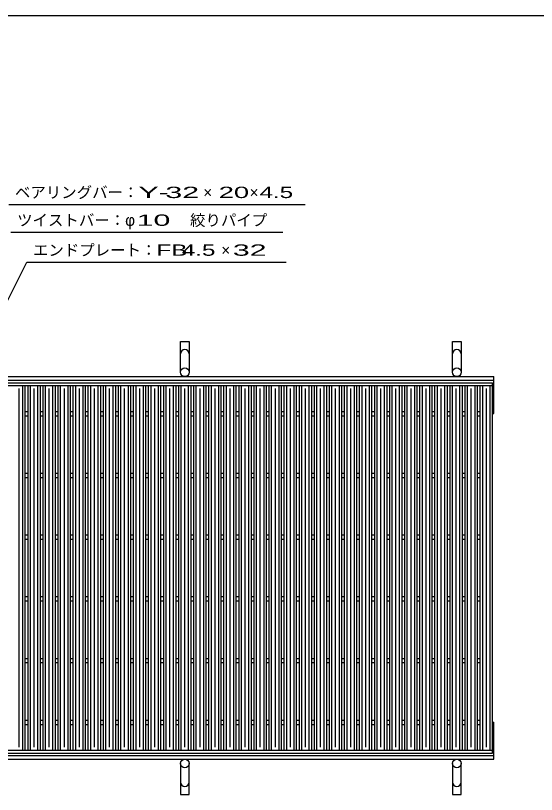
# Model space of a CAD drawing. Units: millimetres, scale not verified. Extents: x -1820 to 1731, y -1282 to 1054.
# Drawn here: x -1195 to -352, y -208 to 1054 of the extents above; entities that cross this region are included whole.
import ezdxf
from ezdxf.enums import TextEntityAlignment as Align

# ---------------------------------------------------------------- set-up
doc = ezdxf.new("R2010")
doc.units = ezdxf.units.MM
doc.header["$LTSCALE"] = 10
for name, color, linetype, lineweight in [('0_2', 150, 'Continuous', 25), ('16', 3, 'Continuous', 25), ('19', 6, 'Continuous', 25), ('22', 2, 'Continuous', 25)]:
    doc.layers.add(name, color=color, linetype=linetype, lineweight=lineweight)
doc.styles.add('ベクトル', font='')
doc.styles.get('ベクトル').set_extended_font_data('ベクトル')

msp = doc.modelspace()

# ---------------------------------------------------------------- linework, layer by layer
at = {"layer": '0_2'}
msp.add_line((-1729, 1053.5), (1731, 1053.5), dxfattribs=at)
at = {"layer": '16'}
for p, q in [((-1419, 458.5), (-423, 458.5)), ((-423, 454), (-423, 458.5)), ((-1419, 454), (-423, 454)), ((-1199.4, 454), (-1179.4, 454)), ((-1189.4, -132), (-1189.4, 449)), ((-1183.4, -137), (-1183.4, 454)), ((-1179.4, -137), (-1179.4, 454)), ((-1175, -137), (-1175, 454)), ((-1175, 454), (-1155, 454)), ((-1171, -137), (-1171, 454)), ((-1165, -132), (-1165, 449)), ((-1159, -137), (-1159, 454)), ((-1155, -137), (-1155, 454)), ((-1150.6, -137), (-1150.6, 454)), ((-1150.6, 454), (-1130.6, 454)), ((-1146.6, -137), (-1146.6, 454)), ((-1140.6, -132), (-1140.6, 449)), ((-1134.6, -137), (-1134.6, 454)), ((-1130.6, -137), (-1130.6, 454)), ((-1126.2, -137), (-1126.2, 454)), ((-1126.2, 454), (-1106.2, 454)), ((-1122.2, -137), (-1122.2, 454)), ((-1116.2, -132), (-1116.2, 449)), ((-1110.2, -137), (-1110.2, 454)), ((-1106.2, -137), (-1106.2, 454)), ((-1101.8, -137), (-1101.8, 454)), ((-1101.8, 454), (-1081.8, 454)), ((-1097.8, -137), (-1097.8, 454)), ((-1091.8, -132), (-1091.8, 449)), ((-1085.8, -137), (-1085.8, 454)), ((-1081.8, -137), (-1081.8, 454)), ((-1077.4, -137), (-1077.4, 454)), ((-1077.4, 454), (-1057.4, 454)), ((-1073.4, -137), (-1073.4, 454)), ((-1067.4, -132), (-1067.4, 449)), ((-1061.4, -137), (-1061.4, 454)), ((-1057.4, -137), (-1057.4, 454)), ((-1053, -137), (-1053, 454)), ((-1053, 454), (-1033, 454)), ((-1049, -137), (-1049, 454)), ((-1043, -132), (-1043, 449)), ((-1037, -137), (-1037, 454)), ((-1033, -137), (-1033, 454)), ((-1028.6, -137), (-1028.6, 454)), ((-1028.6, 454), (-1008.6, 454)), ((-1024.6, -137), (-1024.6, 454)), ((-1018.6, -132), (-1018.6, 449)), ((-1012.6, -137), (-1012.6, 454)), ((-1008.6, -137), (-1008.6, 454)), ((-1004.2, -137), (-1004.2, 454)), ((-1004.2, 454), (-984.2, 454)), ((-1000.2, -137), (-1000.2, 454)), ((-994.2, -132), (-994.2, 449)), ((-988.2, -137), (-988.2, 454)), ((-984.2, -137), (-984.2, 454)), ((-979.8, -137), (-979.8, 454)), ((-979.8, 454), (-959.8, 454)), ((-975.8, -137), (-975.8, 454)), ((-969.8, -132), (-969.8, 449)), ((-963.8, -137), (-963.8, 454)), ((-959.8, -137), (-959.8, 454)), ((-955.4, -137), (-955.4, 454)), ((-955.4, 454), (-935.4, 454)), ((-951.4, -137), (-951.4, 454)), ((-945.4, -132), (-945.4, 449)), ((-939.4, -137), (-939.4, 454)), ((-935.4, -137), (-935.4, 454)), ((-931, -137), (-931, 454)), ((-931, 454), (-911, 454)), ((-927, -137), (-927, 454)), ((-921, -132), (-921, 449)), ((-915, -137), (-915, 454)), ((-911, -137), (-911, 454)), ((-906.6, -137), (-906.6, 454)), ((-906.6, 454), (-886.6, 454)), ((-902.6, -137), (-902.6, 454)), ((-896.6, -132), (-896.6, 449)), ((-890.6, -137), (-890.6, 454)), ((-886.6, -137), (-886.6, 454)), ((-882.2, -137), (-882.2, 454)), ((-882.2, 454), (-862.2, 454)), ((-878.2, -137), (-878.2, 454)), ((-872.2, -132), (-872.2, 449)), ((-866.2, -137), (-866.2, 454)), ((-862.2, -137), (-862.2, 454)), ((-857.8, -137), (-857.8, 454)), ((-857.8, 454), (-837.8, 454)), ((-853.8, -137), (-853.8, 454)), ((-847.8, -132), (-847.8, 449)), ((-841.8, -137), (-841.8, 454)), ((-837.8, -137), (-837.8, 454)), ((-833.4, -137), (-833.4, 454)), ((-833.4, 454), (-813.4, 454)), ((-829.4, -137), (-829.4, 454)), ((-823.4, -132), (-823.4, 449)), ((-817.4, -137), (-817.4, 454)), ((-813.4, -137), (-813.4, 454)), ((-809, -137), (-809, 454)), ((-809, 454), (-789, 454)), ((-805, -137), (-805, 454)), ((-799, -132), (-799, 449)), ((-793, -137), (-793, 454)), ((-789, -137), (-789, 454)), ((-784.6, -137), (-784.6, 454)), ((-784.6, 454), (-764.6, 454)), ((-780.6, -137), (-780.6, 454)), ((-774.6, -132), (-774.6, 449)), ((-768.6, -137), (-768.6, 454)), ((-764.6, -137), (-764.6, 454)), ((-760.2, -137), (-760.2, 454)), ((-760.2, 454), (-740.2, 454)), ((-756.2, -137), (-756.2, 454)), ((-750.2, -132), (-750.2, 449)), ((-744.2, -137), (-744.2, 454)), ((-740.2, -137), (-740.2, 454)), ((-735.8, -137), (-735.8, 454)), ((-735.8, 454), (-715.8, 454)), ((-731.8, -137), (-731.8, 454)), ((-725.8, -132), (-725.8, 449)), ((-719.8, -137), (-719.8, 454)), ((-715.8, -137), (-715.8, 454)), ((-711.4, -137), (-711.4, 454)), ((-711.4, 454), (-691.4, 454)), ((-707.4, -137), (-707.4, 454)), ((-701.4, -132), (-701.4, 449)), ((-695.4, -137), (-695.4, 454)), ((-691.4, -137), (-691.4, 454)), ((-687, -137), (-687, 454)), ((-687, 454), (-667, 454)), ((-683, -137), (-683, 454)), ((-677, -132), (-677, 449)), ((-671, -137), (-671, 454)), ((-667, -137), (-667, 454)), ((-662.6, -137), (-662.6, 454)), ((-662.6, 454), (-642.6, 454)), ((-658.6, -137), (-658.6, 454)), ((-652.6, -132), (-652.6, 449)), ((-646.6, -137), (-646.6, 454)), ((-642.6, -137), (-642.6, 454)), ((-638.2, -137), (-638.2, 454)), ((-638.2, 454), (-618.2, 454)), ((-634.2, -137), (-634.2, 454)), ((-628.2, -132), (-628.2, 449)), ((-622.2, -137), (-622.2, 454)), ((-618.2, -137), (-618.2, 454)), ((-613.8, -137), (-613.8, 454)), ((-613.8, 454), (-593.8, 454)), ((-609.8, -137), (-609.8, 454)), ((-603.8, -132), (-603.8, 449)), ((-597.8, -137), (-597.8, 454)), ((-593.8, -137), (-593.8, 454)), ((-589.4, -137), (-589.4, 454)), ((-589.4, 454), (-569.4, 454)), ((-585.4, -137), (-585.4, 454)), ((-579.4, -132), (-579.4, 449)), ((-573.4, -137), (-573.4, 454)), ((-569.4, -137), (-569.4, 454)), ((-565, -137), (-565, 454)), ((-565, 454), (-545, 454)), ((-561, -137), (-561, 454)), ((-555, -132), (-555, 449)), ((-549, -137), (-549, 454)), ((-545, -137), (-545, 454)), ((-540.6, -137), (-540.6, 454)), ((-540.6, 454), (-520.6, 454)), ((-536.6, -137), (-536.6, 454)), ((-530.6, -132), (-530.6, 449)), ((-524.6, -137), (-524.6, 454)), ((-520.6, -137), (-520.6, 454)), ((-516.2, -137), (-516.2, 454)), ((-516.2, 454), (-496.2, 454)), ((-512.2, -137), (-512.2, 454)), ((-506.2, -132), (-506.2, 449)), ((-500.2, -137), (-500.2, 454)), ((-496.2, -137), (-496.2, 454)), ((-491.8, -137), (-491.8, 454)), ((-491.8, 454), (-471.8, 454)), ((-487.8, -137), (-487.8, 454)), ((-481.8, -132), (-481.8, 449)), ((-475.8, -137), (-475.8, 454)), ((-471.8, -137), (-471.8, 454)), ((-467.4, -137), (-467.4, 454)), ((-467.4, 454), (-447.4, 454)), ((-463.4, -137), (-463.4, 454)), ((-457.4, -132), (-457.4, 449)), ((-451.4, -137), (-451.4, 454)), ((-447.4, -137), (-447.4, 454)), ((-443, -137), (-443, 454)), ((-443, 454), (-423, 454)), ((-439, -137), (-439, 454)), ((-433, -132), (-433, 449)), ((-427, -137), (-427, 454)), ((-423, -137), (-423, 454)), ((-1179.4, 412), (-1175, 412)), ((-1179.4, 405), (-1175, 405)), ((-1155, 412), (-1150.6, 412)), ((-1155, 405), (-1150.6, 405)), ((-1130.6, 412), (-1126.2, 412)), ((-1130.6, 405), (-1126.2, 405)), ((-1106.2, 412), (-1101.8, 412)), ((-1106.2, 405), (-1101.8, 405)), ((-1081.8, 412), (-1077.4, 412)), ((-1081.8, 405), (-1077.4, 405)), ((-1057.4, 412), (-1053, 412)), ((-1057.4, 405), (-1053, 405)), ((-1033, 412), (-1028.6, 412)), ((-1033, 405), (-1028.6, 405)), ((-1008.6, 412), (-1004.2, 412)), ((-1008.6, 405), (-1004.2, 405)), ((-984.2, 412), (-979.8, 412)), ((-984.2, 405), (-979.8, 405)), ((-959.8, 412), (-955.4, 412)), ((-959.8, 405), (-955.4, 405)), ((-935.4, 412), (-931, 412)), ((-935.4, 405), (-931, 405)), ((-911, 412), (-906.6, 412)), ((-911, 405), (-906.6, 405)), ((-886.6, 412), (-882.2, 412)), ((-886.6, 405), (-882.2, 405)), ((-862.2, 412), (-857.8, 412)), ((-862.2, 405), (-857.8, 405)), ((-837.8, 412), (-833.4, 412)), ((-837.8, 405), (-833.4, 405)), ((-813.4, 412), (-809, 412)), ((-813.4, 405), (-809, 405)), ((-789, 412), (-784.6, 412)), ((-789, 405), (-784.6, 405)), ((-764.6, 412), (-760.2, 412)), ((-764.6, 405), (-760.2, 405)), ((-740.2, 412), (-735.8, 412)), ((-740.2, 405), (-735.8, 405)), ((-715.8, 412), (-711.4, 412)), ((-715.8, 405), (-711.4, 405)), ((-691.4, 412), (-687, 412)), ((-691.4, 405), (-687, 405)), ((-667, 412), (-662.6, 412)), ((-667, 405), (-662.6, 405)), ((-642.6, 412), (-638.2, 412)), ((-642.6, 405), (-638.2, 405)), ((-618.2, 412), (-613.8, 412)), ((-618.2, 405), (-613.8, 405)), ((-593.8, 412), (-589.4, 412)), ((-593.8, 405), (-589.4, 405)), ((-569.4, 412), (-565, 412)), ((-569.4, 405), (-565, 405)), ((-545, 412), (-540.6, 412)), ((-545, 405), (-540.6, 405)), ((-520.6, 412), (-516.2, 412)), ((-520.6, 405), (-516.2, 405)), ((-496.2, 412), (-491.8, 412)), ((-496.2, 405), (-491.8, 405)), ((-471.8, 412), (-467.4, 412)), ((-471.8, 405), (-467.4, 405)), ((-447.4, 412), (-443, 412)), ((-447.4, 405), (-443, 405)), ((-1179.4, 312), (-1175, 312)), ((-1179.4, 305), (-1175, 305)), ((-1155, 312), (-1150.6, 312)), ((-1155, 305), (-1150.6, 305)), ((-1130.6, 312), (-1126.2, 312)), ((-1130.6, 305), (-1126.2, 305)), ((-1106.2, 312), (-1101.8, 312)), ((-1106.2, 305), (-1101.8, 305)), ((-1081.8, 312), (-1077.4, 312)), ((-1081.8, 305), (-1077.4, 305)), ((-1057.4, 312), (-1053, 312)), ((-1057.4, 305), (-1053, 305)), ((-1033, 312), (-1028.6, 312)), ((-1033, 305), (-1028.6, 305)), ((-1008.6, 312), (-1004.2, 312)), ((-1008.6, 305), (-1004.2, 305)), ((-984.2, 312), (-979.8, 312)), ((-984.2, 305), (-979.8, 305)), ((-959.8, 312), (-955.4, 312)), ((-959.8, 305), (-955.4, 305)), ((-935.4, 312), (-931, 312)), ((-935.4, 305), (-931, 305)), ((-911, 312), (-906.6, 312)), ((-911, 305), (-906.6, 305)), ((-886.6, 312), (-882.2, 312)), ((-886.6, 305), (-882.2, 305)), ((-862.2, 312), (-857.8, 312)), ((-862.2, 305), (-857.8, 305)), ((-837.8, 312), (-833.4, 312)), ((-837.8, 305), (-833.4, 305)), ((-813.4, 312), (-809, 312)), ((-813.4, 305), (-809, 305)), ((-789, 312), (-784.6, 312)), ((-789, 305), (-784.6, 305)), ((-764.6, 312), (-760.2, 312)), ((-764.6, 305), (-760.2, 305)), ((-740.2, 312), (-735.8, 312)), ((-740.2, 305), (-735.8, 305)), ((-715.8, 312), (-711.4, 312)), ((-715.8, 305), (-711.4, 305)), ((-691.4, 312), (-687, 312)), ((-691.4, 305), (-687, 305)), ((-667, 312), (-662.6, 312)), ((-667, 305), (-662.6, 305)), ((-642.6, 312), (-638.2, 312)), ((-642.6, 305), (-638.2, 305)), ((-618.2, 312), (-613.8, 312)), ((-618.2, 305), (-613.8, 305)), ((-593.8, 312), (-589.4, 312)), ((-593.8, 305), (-589.4, 305)), ((-569.4, 312), (-565, 312)), ((-569.4, 305), (-565, 305)), ((-545, 312), (-540.6, 312)), ((-545, 305), (-540.6, 305)), ((-520.6, 312), (-516.2, 312)), ((-520.6, 305), (-516.2, 305)), ((-496.2, 312), (-491.8, 312)), ((-496.2, 305), (-491.8, 305)), ((-471.8, 312), (-467.4, 312)), ((-471.8, 305), (-467.4, 305)), ((-447.4, 312), (-443, 312)), ((-447.4, 305), (-443, 305)), ((-1179.4, 212), (-1175, 212)), ((-1179.4, 205), (-1175, 205)), ((-1155, 212), (-1150.6, 212)), ((-1155, 205), (-1150.6, 205)), ((-1130.6, 212), (-1126.2, 212)), ((-1130.6, 205), (-1126.2, 205)), ((-1106.2, 212), (-1101.8, 212)), ((-1106.2, 205), (-1101.8, 205)), ((-1081.8, 212), (-1077.4, 212)), ((-1081.8, 205), (-1077.4, 205)), ((-1057.4, 212), (-1053, 212)), ((-1057.4, 205), (-1053, 205)), ((-1033, 212), (-1028.6, 212)), ((-1033, 205), (-1028.6, 205)), ((-1008.6, 212), (-1004.2, 212)), ((-1008.6, 205), (-1004.2, 205)), ((-984.2, 212), (-979.8, 212)), ((-984.2, 205), (-979.8, 205)), ((-959.8, 212), (-955.4, 212)), ((-959.8, 205), (-955.4, 205)), ((-935.4, 212), (-931, 212)), ((-935.4, 205), (-931, 205)), ((-911, 212), (-906.6, 212)), ((-911, 205), (-906.6, 205)), ((-886.6, 212), (-882.2, 212)), ((-886.6, 205), (-882.2, 205)), ((-862.2, 212), (-857.8, 212)), ((-862.2, 205), (-857.8, 205)), ((-837.8, 212), (-833.4, 212)), ((-837.8, 205), (-833.4, 205)), ((-813.4, 212), (-809, 212)), ((-813.4, 205), (-809, 205)), ((-789, 212), (-784.6, 212)), ((-789, 205), (-784.6, 205)), ((-764.6, 212), (-760.2, 212)), ((-764.6, 205), (-760.2, 205)), ((-740.2, 212), (-735.8, 212)), ((-740.2, 205), (-735.8, 205)), ((-715.8, 212), (-711.4, 212)), ((-715.8, 205), (-711.4, 205)), ((-691.4, 212), (-687, 212)), ((-691.4, 205), (-687, 205)), ((-667, 212), (-662.6, 212)), ((-667, 205), (-662.6, 205)), ((-642.6, 212), (-638.2, 212)), ((-642.6, 205), (-638.2, 205)), ((-618.2, 212), (-613.8, 212)), ((-618.2, 205), (-613.8, 205)), ((-593.8, 212), (-589.4, 212)), ((-593.8, 205), (-589.4, 205)), ((-569.4, 212), (-565, 212)), ((-569.4, 205), (-565, 205)), ((-545, 212), (-540.6, 212)), ((-545, 205), (-540.6, 205)), ((-520.6, 212), (-516.2, 212)), ((-520.6, 205), (-516.2, 205)), ((-496.2, 212), (-491.8, 212)), ((-496.2, 205), (-491.8, 205)), ((-471.8, 212), (-467.4, 212)), ((-471.8, 205), (-467.4, 205)), ((-447.4, 212), (-443, 212)), ((-447.4, 205), (-443, 205)), ((-1179.4, 112), (-1175, 112)), ((-1179.4, 105), (-1175, 105)), ((-1155, 112), (-1150.6, 112)), ((-1155, 105), (-1150.6, 105)), ((-1130.6, 112), (-1126.2, 112)), ((-1130.6, 105), (-1126.2, 105)), ((-1106.2, 112), (-1101.8, 112)), ((-1106.2, 105), (-1101.8, 105)), ((-1081.8, 112), (-1077.4, 112)), ((-1081.8, 105), (-1077.4, 105)), ((-1057.4, 112), (-1053, 112)), ((-1057.4, 105), (-1053, 105)), ((-1033, 112), (-1028.6, 112)), ((-1033, 105), (-1028.6, 105)), ((-1008.6, 112), (-1004.2, 112)), ((-1008.6, 105), (-1004.2, 105)), ((-984.2, 112), (-979.8, 112)), ((-984.2, 105), (-979.8, 105)), ((-959.8, 112), (-955.4, 112)), ((-959.8, 105), (-955.4, 105)), ((-935.4, 112), (-931, 112)), ((-935.4, 105), (-931, 105)), ((-911, 112), (-906.6, 112)), ((-911, 105), (-906.6, 105)), ((-886.6, 112), (-882.2, 112)), ((-886.6, 105), (-882.2, 105)), ((-862.2, 112), (-857.8, 112)), ((-862.2, 105), (-857.8, 105)), ((-837.8, 112), (-833.4, 112)), ((-837.8, 105), (-833.4, 105)), ((-813.4, 112), (-809, 112)), ((-813.4, 105), (-809, 105)), ((-789, 112), (-784.6, 112)), ((-789, 105), (-784.6, 105)), ((-764.6, 112), (-760.2, 112)), ((-764.6, 105), (-760.2, 105)), ((-740.2, 112), (-735.8, 112)), ((-740.2, 105), (-735.8, 105)), ((-715.8, 112), (-711.4, 112)), ((-715.8, 105), (-711.4, 105)), ((-691.4, 112), (-687, 112)), ((-691.4, 105), (-687, 105)), ((-667, 112), (-662.6, 112)), ((-667, 105), (-662.6, 105)), ((-642.6, 112), (-638.2, 112)), ((-642.6, 105), (-638.2, 105)), ((-618.2, 112), (-613.8, 112)), ((-618.2, 105), (-613.8, 105)), ((-593.8, 112), (-589.4, 112)), ((-593.8, 105), (-589.4, 105)), ((-569.4, 112), (-565, 112)), ((-569.4, 105), (-565, 105)), ((-545, 112), (-540.6, 112)), ((-545, 105), (-540.6, 105)), ((-520.6, 112), (-516.2, 112)), ((-520.6, 105), (-516.2, 105)), ((-496.2, 112), (-491.8, 112)), ((-496.2, 105), (-491.8, 105)), ((-471.8, 112), (-467.4, 112)), ((-471.8, 105), (-467.4, 105)), ((-447.4, 112), (-443, 112)), ((-447.4, 105), (-443, 105)), ((-1179.4, 12), (-1175, 12)), ((-1179.4, 5), (-1175, 5)), ((-1155, 12), (-1150.6, 12)), ((-1155, 5), (-1150.6, 5)), ((-1130.6, 12), (-1126.2, 12)), ((-1130.6, 5), (-1126.2, 5)), ((-1106.2, 12), (-1101.8, 12)), ((-1106.2, 5), (-1101.8, 5)), ((-1081.8, 12), (-1077.4, 12)), ((-1081.8, 5), (-1077.4, 5)), ((-1057.4, 12), (-1053, 12)), ((-1057.4, 5), (-1053, 5)), ((-1033, 12), (-1028.6, 12)), ((-1033, 5), (-1028.6, 5)), ((-1008.6, 12), (-1004.2, 12)), ((-1008.6, 5), (-1004.2, 5)), ((-984.2, 12), (-979.8, 12)), ((-984.2, 5), (-979.8, 5)), ((-959.8, 12), (-955.4, 12)), ((-959.8, 5), (-955.4, 5)), ((-935.4, 12), (-931, 12)), ((-935.4, 5), (-931, 5)), ((-911, 12), (-906.6, 12)), ((-911, 5), (-906.6, 5)), ((-886.6, 12), (-882.2, 12)), ((-886.6, 5), (-882.2, 5)), ((-862.2, 12), (-857.8, 12)), ((-862.2, 5), (-857.8, 5)), ((-837.8, 12), (-833.4, 12)), ((-837.8, 5), (-833.4, 5)), ((-813.4, 12), (-809, 12)), ((-813.4, 5), (-809, 5)), ((-789, 12), (-784.6, 12)), ((-789, 5), (-784.6, 5)), ((-764.6, 12), (-760.2, 12)), ((-764.6, 5), (-760.2, 5)), ((-740.2, 12), (-735.8, 12)), ((-740.2, 5), (-735.8, 5)), ((-715.8, 12), (-711.4, 12)), ((-715.8, 5), (-711.4, 5)), ((-691.4, 12), (-687, 12)), ((-691.4, 5), (-687, 5)), ((-667, 12), (-662.6, 12)), ((-667, 5), (-662.6, 5)), ((-642.6, 12), (-638.2, 12)), ((-642.6, 5), (-638.2, 5)), ((-618.2, 12), (-613.8, 12)), ((-618.2, 5), (-613.8, 5)), ((-593.8, 12), (-589.4, 12)), ((-593.8, 5), (-589.4, 5)), ((-569.4, 12), (-565, 12)), ((-569.4, 5), (-565, 5)), ((-545, 12), (-540.6, 12)), ((-545, 5), (-540.6, 5)), ((-520.6, 12), (-516.2, 12)), ((-520.6, 5), (-516.2, 5)), ((-496.2, 12), (-491.8, 12)), ((-496.2, 5), (-491.8, 5)), ((-471.8, 12), (-467.4, 12)), ((-471.8, 5), (-467.4, 5)), ((-447.4, 12), (-443, 12)), ((-447.4, 5), (-443, 5)), ((-1179.4, -88), (-1175, -88)), ((-1155, -88), (-1150.6, -88)), ((-1130.6, -88), (-1126.2, -88)), ((-1106.2, -88), (-1101.8, -88)), ((-1081.8, -88), (-1077.4, -88)), ((-1057.4, -88), (-1053, -88)), ((-1033, -88), (-1028.6, -88)), ((-1008.6, -88), (-1004.2, -88)), ((-984.2, -88), (-979.8, -88)), ((-959.8, -88), (-955.4, -88)), ((-935.4, -88), (-931, -88)), ((-911, -88), (-906.6, -88)), ((-886.6, -88), (-882.2, -88)), ((-862.2, -88), (-857.8, -88)), ((-837.8, -88), (-833.4, -88)), ((-813.4, -88), (-809, -88)), ((-789, -88), (-784.6, -88)), ((-764.6, -88), (-760.2, -88)), ((-740.2, -88), (-735.8, -88)), ((-715.8, -88), (-711.4, -88)), ((-691.4, -88), (-687, -88)), ((-667, -88), (-662.6, -88)), ((-642.6, -88), (-638.2, -88)), ((-618.2, -88), (-613.8, -88)), ((-593.8, -88), (-589.4, -88)), ((-569.4, -88), (-565, -88)), ((-545, -88), (-540.6, -88)), ((-520.6, -88), (-516.2, -88)), ((-496.2, -88), (-491.8, -88)), ((-471.8, -88), (-467.4, -88)), ((-447.4, -88), (-443, -88)), ((-1179.4, -95), (-1175, -95)), ((-1155, -95), (-1150.6, -95)), ((-1130.6, -95), (-1126.2, -95)), ((-1106.2, -95), (-1101.8, -95)), ((-1081.8, -95), (-1077.4, -95)), ((-1057.4, -95), (-1053, -95)), ((-1033, -95), (-1028.6, -95)), ((-1008.6, -95), (-1004.2, -95)), ((-984.2, -95), (-979.8, -95)), ((-959.8, -95), (-955.4, -95)), ((-935.4, -95), (-931, -95)), ((-911, -95), (-906.6, -95)), ((-886.6, -95), (-882.2, -95)), ((-862.2, -95), (-857.8, -95)), ((-837.8, -95), (-833.4, -95)), ((-813.4, -95), (-809, -95)), ((-789, -95), (-784.6, -95)), ((-764.6, -95), (-760.2, -95)), ((-740.2, -95), (-735.8, -95)), ((-715.8, -95), (-711.4, -95)), ((-691.4, -95), (-687, -95)), ((-667, -95), (-662.6, -95)), ((-642.6, -95), (-638.2, -95)), ((-618.2, -95), (-613.8, -95)), ((-593.8, -95), (-589.4, -95)), ((-569.4, -95), (-565, -95)), ((-545, -95), (-540.6, -95)), ((-520.6, -95), (-516.2, -95)), ((-496.2, -95), (-491.8, -95)), ((-471.8, -95), (-467.4, -95)), ((-447.4, -95), (-443, -95)), ((-1419, -137), (-423, -137)), ((-1199.4, -137), (-1179.4, -137)), ((-1175, -137), (-1155, -137)), ((-1150.6, -137), (-1130.6, -137)), ((-1126.2, -137), (-1106.2, -137)), ((-1101.8, -137), (-1081.8, -137)), ((-1077.4, -137), (-1057.4, -137)), ((-1053, -137), (-1033, -137)), ((-1028.6, -137), (-1008.6, -137)), ((-1004.2, -137), (-984.2, -137)), ((-979.8, -137), (-959.8, -137)), ((-955.4, -137), (-935.4, -137)), ((-931, -137), (-911, -137)), ((-906.6, -137), (-886.6, -137)), ((-882.2, -137), (-862.2, -137)), ((-857.8, -137), (-837.8, -137)), ((-833.4, -137), (-813.4, -137)), ((-809, -137), (-789, -137)), ((-784.6, -137), (-764.6, -137)), ((-760.2, -137), (-740.2, -137)), ((-735.8, -137), (-715.8, -137)), ((-711.4, -137), (-691.4, -137)), ((-687, -137), (-667, -137)), ((-662.6, -137), (-642.6, -137)), ((-638.2, -137), (-618.2, -137)), ((-613.8, -137), (-593.8, -137)), ((-589.4, -137), (-569.4, -137)), ((-565, -137), (-545, -137)), ((-540.6, -137), (-520.6, -137)), ((-516.2, -137), (-496.2, -137)), ((-491.8, -137), (-471.8, -137)), ((-467.4, -137), (-447.4, -137)), ((-443, -137), (-423, -137)), ((-423, -141.5), (-423, -137)), ((-1419, -141.5), (-423, -141.5))]:
    msp.add_line(p, q, dxfattribs=at)
at = {"layer": '19'}
for p, q in [((-928, 475.5), (-928, 525.5)), ((-928, 525.5), (-914, 525.5)), ((-914, 525.5), (-914, 475.5)), ((-488, 475.5), (-488, 525.5)), ((-488, 525.5), (-474, 525.5)), ((-474, 525.5), (-474, 475.5)), ((-1421, 468.5), (-421, 468.5)), ((-421, 408.5), (-421, 468.5)), ((-1421, 462.5), (-421, 462.5)), ((-423, 408.5), (-421, 408.5)), ((-423, -91.5), (-421, -91.5)), ((-421, -151.5), (-421, -91.5)), ((-1421, -145.5), (-421, -145.5)), ((-1421, -151.5), (-421, -151.5)), ((-928, -158.5), (-928, -208.5)), ((-914, -208.5), (-914, -158.5)), ((-488, -158.5), (-488, -208.5)), ((-474, -208.5), (-474, -158.5)), ((-928, -208.5), (-914, -208.5)), ((-488, -208.5), (-474, -208.5))]:
    msp.add_line(p, q, dxfattribs=at)
for centre in [(-921, 475.5), (-481, 475.5), (-921, -158.5), (-481, -158.5)]:
    msp.add_circle(centre, 7, dxfattribs=at)
for centre, start, end in [((-921, 505.5), 0, 180), ((-481, 505.5), 0, 180), ((-921, -188.5), 180, 0), ((-481, -188.5), 180, 0)]:
    msp.add_arc(centre, 7, start, end, dxfattribs=at)
at = {"layer": '22', "color": 4}
for p, q in [((-1206.25, 747.5), (-726.25, 747.5)), ((-1202.75, 702.5), (-762.75, 702.5)), ((-1274.8, 458.5), (-1177.05, 654)), ((-1177.05, 654), (-757.05, 654))]:
    msp.add_line(p, q, dxfattribs=at)

# ---------------------------------------------------------------- texts
at = {"layer": '22', "style": 'ベクトル'}
for s, p in [('ベアリングバー：', (-1196.25, 767)), ('×', (-891.25, 767)), ('×', (-816.25, 767)), ('ツイストバー：', (-1192.75, 722)), ('絞りパイプ', (-912.75, 722)), ('φ', (-1017.75, 722)), ('エンドプレート：', (-1167.05, 673.5)), ('×', (-862.05, 673.5))]:
    msp.add_text(s, height=18.33, dxfattribs=at).set_placement(p, align=Align.MIDDLE_LEFT)
for s, width, p in [('Y-', 2, (-996.25, 767)), (' 32 ', 2, (-966.25, 767)), ('20', 1.8, (-866.25, 767)), (' 4.5 ', 1.6, (-811.25, 767)), (' 10 ', 2, (-1012.75, 722)), ('FB', 1.6, (-967.05, 673.5)), (' 4.5 ', 1.6, (-937.05, 673.5)), (' 32 ', 2, (-857.05, 673.5))]:
    msp.add_text(s, height=18.33, dxfattribs=dict(at, width=width)).set_placement(p, align=Align.MIDDLE_LEFT)

doc.saveas('drawing.dxf')
